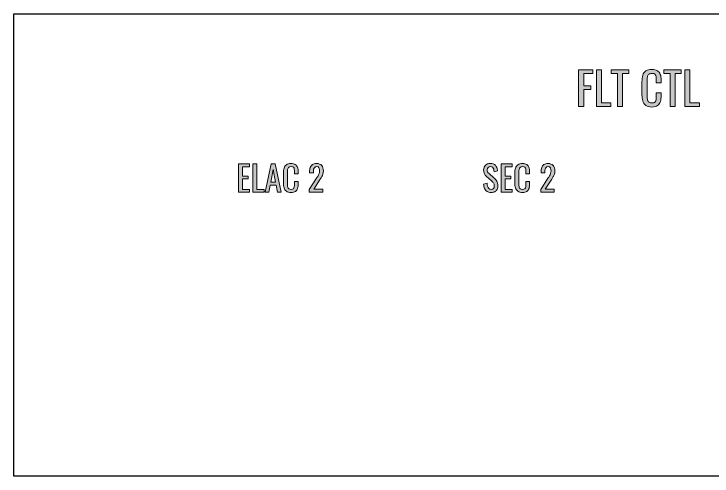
# Model space of a CAD drawing. Header units: inches. Extents: x 0 to 612, y 284 to 508.
# Drawn here: x 0.1 to 337.9, y 284.2 to 507.8 of the extents above; entities that cross this region are included whole.
import ezdxf

# ---------------------------------------------------------------- set-up
doc = ezdxf.new("R2010")
doc.units = ezdxf.units.IN
doc.header["$MEASUREMENT"] = 0
doc.layers.add('Left_SIde_Panel_02_Holes v1_0', color=7, linetype='Continuous')
doc.layers.add('TEXT', color=7, linetype='Continuous')

# ---------------------------------------------------------------- blocks, each defined once
blk = doc.blocks.new('block 15')
at = {"layer": 'Left_SIde_Panel_02_Holes v1_0', "color": 7, "lineweight": 25}
blk.add_lwpolyline([(611.88, 284.19), (0.12, 284.19)], dxfattribs=at)
blk = doc.blocks.new('block 23')
at = {"layer": 'Left_SIde_Panel_02_Holes v1_0', "color": 7, "lineweight": 25}
blk.add_lwpolyline([(0.12, 284.19), (0.12, 507.81)], dxfattribs=at)
blk = doc.blocks.new('block 45')
at = {"layer": 'Left_SIde_Panel_02_Holes v1_0', "color": 7, "lineweight": 25}
blk.add_lwpolyline([(0.12, 507.81), (611.88, 507.81)], dxfattribs=at)
blk = doc.blocks.new('block 52')
at = {"layer": 'TEXT'}
h = blk.add_hatch(color=7, dxfattribs=at)
h.dxf.hatch_style = 2
h.paths.add_polyline_path([(108.8, 421.54), (108.8, 435.31), (114.14, 435.31), (114.14, 433.88), (110.72, 433.88), (110.72, 429.32), (113.49, 429.32), (113.49, 427.96), (110.72, 427.96), (110.72, 422.92), (114.17, 422.92), (114.17, 421.54)])
h = blk.add_hatch(color=7, dxfattribs=at)
h.dxf.hatch_style = 2
h.paths.add_polyline_path([(115.72, 421.54), (115.72, 435.31), (117.64, 435.31), (117.64, 422.92), (121.16, 422.92), (121.16, 421.54)])
h = blk.add_hatch(color=7, dxfattribs=at)
h.dxf.hatch_style = 2
h.paths.add_polyline_path([(121.72, 421.54), (124.64, 435.31), (126.5, 435.31), (129.44, 421.54), (127.62, 421.54), (126.99, 425.01), (124.18, 425.01), (123.52, 421.54)])
h.paths.add_polyline_path([(124.44, 426.38), (126.73, 426.38), (125.58, 432.59)])
h = blk.add_hatch(color=7, dxfattribs=at)
h.dxf.hatch_style = 2
edge = h.paths.add_edge_path()
edge.add_spline(control_points=[(134.21, 421.39), (133.24, 421.39), (132.48, 421.59), (131.94, 422), (131.41, 422.41), (131.03, 422.95), (130.82, 423.65), (130.61, 424.34), (130.51, 425.11), (130.51, 425.96), (130.51, 425.96), (130.51, 430.82), (130.51, 430.82), (130.51, 431.75), (130.61, 432.56), (130.82, 433.25), (131.03, 433.94), (131.41, 434.48), (131.94, 434.86), (132.48, 435.24), (133.24, 435.43), (134.21, 435.43), (135.07, 435.43), (135.76, 435.27), (136.26, 434.95), (136.77, 434.63), (137.13, 434.18), (137.35, 433.59), (137.57, 433), (137.68, 432.29), (137.68, 431.47), (137.68, 431.47), (137.68, 430.38), (137.68, 430.38), (137.68, 430.38), (135.86, 430.38), (135.86, 430.38), (135.86, 430.38), (135.86, 431.35), (135.86, 431.35), (135.86, 431.86), (135.84, 432.31), (135.79, 432.7), (135.73, 433.09), (135.6, 433.39), (135.37, 433.61), (135.14, 433.82), (134.76, 433.93), (134.23, 433.93), (133.69, 433.93), (133.29, 433.81), (133.04, 433.58), (132.79, 433.35), (132.63, 433.02), (132.56, 432.6), (132.48, 432.17), (132.45, 431.68), (132.45, 431.11), (132.45, 431.11), (132.45, 425.65), (132.45, 425.65), (132.45, 424.96), (132.5, 424.41), (132.62, 424.01), (132.73, 423.61), (132.92, 423.32), (133.18, 423.15), (133.44, 422.98), (133.79, 422.9), (134.23, 422.9), (134.75, 422.9), (135.13, 423.01), (135.35, 423.25), (135.58, 423.48), (135.72, 423.8), (135.78, 424.21), (135.83, 424.62), (135.86, 425.09), (135.86, 425.64), (135.86, 425.64), (135.86, 426.66), (135.86, 426.66), (135.86, 426.66), (137.68, 426.66), (137.68, 426.66), (137.68, 426.66), (137.68, 425.64), (137.68, 425.64), (137.68, 424.8), (137.58, 424.06), (137.38, 423.42), (137.17, 422.78), (136.82, 422.28), (136.32, 421.92), (135.82, 421.56), (135.12, 421.39), (134.21, 421.39)], knot_values=[0, 0, 0, 0, 1, 1, 1, 2, 2, 2, 3, 3, 3, 4, 4, 4, 5, 5, 5, 6, 6, 6, 7, 7, 7, 8, 8, 8, 9, 9, 9, 10, 10, 10, 11, 11, 11, 12, 12, 12, 13, 13, 13, 14, 14, 14, 15, 15, 15, 16, 16, 16, 17, 17, 17, 18, 18, 18, 19, 19, 19, 20, 20, 20, 21, 21, 21, 22, 22, 22, 23, 23, 23, 24, 24, 24, 25, 25, 25, 26, 26, 26, 27, 27, 27, 28, 28, 28, 29, 29, 29, 30, 30, 30, 31, 31, 31, 32, 32, 32, 32], degree=3, periodic=0)
h = blk.add_hatch(color=7, dxfattribs=at)
h.dxf.hatch_style = 2
edge = h.paths.add_edge_path()
edge.add_spline(control_points=[(143.04, 421.54), (143.04, 421.54), (143.04, 422.83), (143.04, 422.83), (143.04, 422.83), (146.54, 428.29), (146.54, 428.29), (146.8, 428.7), (147.04, 429.07), (147.26, 429.43), (147.48, 429.78), (147.66, 430.15), (147.8, 430.54), (147.95, 430.93), (148.02, 431.38), (148.02, 431.89), (148.02, 432.53), (147.92, 433.02), (147.71, 433.39), (147.51, 433.75), (147.15, 433.93), (146.64, 433.93), (146.21, 433.93), (145.88, 433.81), (145.64, 433.57), (145.4, 433.34), (145.23, 433.02), (145.14, 432.64), (145.05, 432.25), (145.01, 431.84), (145.01, 431.4), (145.01, 431.4), (145.01, 430.94), (145.01, 430.94), (145.01, 430.94), (143.19, 430.94), (143.19, 430.94), (143.19, 430.94), (143.19, 431.42), (143.19, 431.42), (143.19, 432.24), (143.3, 432.95), (143.52, 433.55), (143.74, 434.14), (144.1, 434.61), (144.59, 434.93), (145.08, 435.26), (145.74, 435.43), (146.55, 435.43), (147.67, 435.43), (148.49, 435.11), (149.04, 434.48), (149.58, 433.85), (149.85, 432.98), (149.85, 431.87), (149.85, 431.28), (149.78, 430.77), (149.64, 430.33), (149.5, 429.89), (149.31, 429.47), (149.09, 429.09), (148.86, 428.7), (148.61, 428.3), (148.34, 427.9), (148.34, 427.9), (145.18, 423.07), (145.18, 423.07), (145.18, 423.07), (149.53, 423.07), (149.53, 423.07), (149.53, 423.07), (149.53, 421.54), (149.53, 421.54), (149.53, 421.54), (143.04, 421.54), (143.04, 421.54)], knot_values=[0, 0, 0, 0, 1, 1, 1, 2, 2, 2, 3, 3, 3, 4, 4, 4, 5, 5, 5, 6, 6, 6, 7, 7, 7, 8, 8, 8, 9, 9, 9, 10, 10, 10, 11, 11, 11, 12, 12, 12, 13, 13, 13, 14, 14, 14, 15, 15, 15, 16, 16, 16, 17, 17, 17, 18, 18, 18, 19, 19, 19, 20, 20, 20, 21, 21, 21, 22, 22, 22, 23, 23, 23, 24, 24, 24, 25, 25, 25, 25], degree=3, periodic=0)
at = {"layer": 'TEXT', "lineweight": 0}
for points in [[(108.8, 421.54), (108.8, 435.31), (114.14, 435.31), (114.14, 433.88), (110.72, 433.88), (110.72, 429.32), (113.49, 429.32), (113.49, 427.96), (110.72, 427.96), (110.72, 422.92), (114.17, 422.92), (114.17, 421.54), (108.8, 421.54)], [(115.72, 421.54), (115.72, 435.31), (117.64, 435.31), (117.64, 422.92), (121.16, 422.92), (121.16, 421.54), (115.72, 421.54)], [(121.72, 421.54), (124.64, 435.31), (126.5, 435.31), (129.44, 421.54), (127.62, 421.54), (126.99, 425.01), (124.18, 425.01), (123.52, 421.54), (121.72, 421.54)], [(124.44, 426.38), (126.73, 426.38), (125.58, 432.59), (124.44, 426.38)]]:
    blk.add_lwpolyline(points, dxfattribs=at)
for points, knots in [([(134.21, 421.39), (133.24, 421.39), (132.48, 421.59), (131.94, 422), (131.41, 422.41), (131.03, 422.95), (130.82, 423.65), (130.61, 424.34), (130.51, 425.11), (130.51, 425.96), (130.51, 425.96), (130.51, 430.82), (130.51, 430.82), (130.51, 431.75), (130.61, 432.56), (130.82, 433.25), (131.03, 433.94), (131.41, 434.48), (131.94, 434.86), (132.48, 435.24), (133.24, 435.43), (134.21, 435.43), (135.07, 435.43), (135.76, 435.27), (136.26, 434.95), (136.77, 434.63), (137.13, 434.18), (137.35, 433.59), (137.57, 433), (137.68, 432.29), (137.68, 431.47), (137.68, 431.47), (137.68, 430.38), (137.68, 430.38), (137.68, 430.38), (135.86, 430.38), (135.86, 430.38), (135.86, 430.38), (135.86, 431.35), (135.86, 431.35), (135.86, 431.86), (135.84, 432.31), (135.79, 432.7), (135.73, 433.09), (135.6, 433.39), (135.37, 433.61), (135.14, 433.82), (134.76, 433.93), (134.23, 433.93), (133.69, 433.93), (133.29, 433.81), (133.04, 433.58), (132.79, 433.35), (132.63, 433.02), (132.56, 432.6), (132.48, 432.17), (132.45, 431.68), (132.45, 431.11), (132.45, 431.11), (132.45, 425.65), (132.45, 425.65), (132.45, 424.96), (132.5, 424.41), (132.62, 424.01), (132.73, 423.61), (132.92, 423.32), (133.18, 423.15), (133.44, 422.98), (133.79, 422.9), (134.23, 422.9), (134.75, 422.9), (135.13, 423.01), (135.35, 423.25), (135.58, 423.48), (135.72, 423.8), (135.78, 424.21), (135.83, 424.62), (135.86, 425.09), (135.86, 425.64), (135.86, 425.64), (135.86, 426.66), (135.86, 426.66), (135.86, 426.66), (137.68, 426.66), (137.68, 426.66), (137.68, 426.66), (137.68, 425.64), (137.68, 425.64), (137.68, 424.8), (137.58, 424.06), (137.38, 423.42), (137.17, 422.78), (136.82, 422.28), (136.32, 421.92), (135.82, 421.56), (135.12, 421.39), (134.21, 421.39)], [0, 0, 0, 0, 1, 1, 1, 2, 2, 2, 3, 3, 3, 4, 4, 4, 5, 5, 5, 6, 6, 6, 7, 7, 7, 8, 8, 8, 9, 9, 9, 10, 10, 10, 11, 11, 11, 12, 12, 12, 13, 13, 13, 14, 14, 14, 15, 15, 15, 16, 16, 16, 17, 17, 17, 18, 18, 18, 19, 19, 19, 20, 20, 20, 21, 21, 21, 22, 22, 22, 23, 23, 23, 24, 24, 24, 25, 25, 25, 26, 26, 26, 27, 27, 27, 28, 28, 28, 29, 29, 29, 30, 30, 30, 31, 31, 31, 32, 32, 32, 32]), ([(143.04, 421.54), (143.04, 421.54), (143.04, 422.83), (143.04, 422.83), (143.04, 422.83), (146.54, 428.29), (146.54, 428.29), (146.8, 428.7), (147.04, 429.07), (147.26, 429.43), (147.48, 429.78), (147.66, 430.15), (147.8, 430.54), (147.95, 430.93), (148.02, 431.38), (148.02, 431.89), (148.02, 432.53), (147.92, 433.02), (147.71, 433.39), (147.51, 433.75), (147.15, 433.93), (146.64, 433.93), (146.21, 433.93), (145.88, 433.81), (145.64, 433.57), (145.4, 433.34), (145.23, 433.02), (145.14, 432.64), (145.05, 432.25), (145.01, 431.84), (145.01, 431.4), (145.01, 431.4), (145.01, 430.94), (145.01, 430.94), (145.01, 430.94), (143.19, 430.94), (143.19, 430.94), (143.19, 430.94), (143.19, 431.42), (143.19, 431.42), (143.19, 432.24), (143.3, 432.95), (143.52, 433.55), (143.74, 434.14), (144.1, 434.61), (144.59, 434.93), (145.08, 435.26), (145.74, 435.43), (146.55, 435.43), (147.67, 435.43), (148.49, 435.11), (149.04, 434.48), (149.58, 433.85), (149.85, 432.98), (149.85, 431.87), (149.85, 431.28), (149.78, 430.77), (149.64, 430.33), (149.5, 429.89), (149.31, 429.47), (149.09, 429.09), (148.86, 428.7), (148.61, 428.3), (148.34, 427.9), (148.34, 427.9), (145.18, 423.07), (145.18, 423.07), (145.18, 423.07), (149.53, 423.07), (149.53, 423.07), (149.53, 423.07), (149.53, 421.54), (149.53, 421.54), (149.53, 421.54), (143.04, 421.54), (143.04, 421.54)], [0, 0, 0, 0, 1, 1, 1, 2, 2, 2, 3, 3, 3, 4, 4, 4, 5, 5, 5, 6, 6, 6, 7, 7, 7, 8, 8, 8, 9, 9, 9, 10, 10, 10, 11, 11, 11, 12, 12, 12, 13, 13, 13, 14, 14, 14, 15, 15, 15, 16, 16, 16, 17, 17, 17, 18, 18, 18, 19, 19, 19, 20, 20, 20, 21, 21, 21, 22, 22, 22, 23, 23, 23, 24, 24, 24, 25, 25, 25, 25])]:
    blk.add_open_spline(points, degree=3, knots=knots, dxfattribs=at)
blk = doc.blocks.new('block 55')
at = {"layer": 'TEXT'}
h = blk.add_hatch(color=7, dxfattribs=at)
h.dxf.hatch_style = 2
edge = h.paths.add_edge_path()
edge.add_spline(control_points=[(231.05, 421.39), (230.25, 421.39), (229.59, 421.56), (229.06, 421.9), (228.54, 422.23), (228.14, 422.71), (227.87, 423.31), (227.59, 423.91), (227.44, 424.6), (227.39, 425.4), (227.39, 425.4), (229.09, 425.86), (229.09, 425.86), (229.12, 425.37), (229.2, 424.9), (229.32, 424.45), (229.44, 423.99), (229.63, 423.62), (229.91, 423.33), (230.18, 423.04), (230.56, 422.9), (231.05, 422.9), (231.54, 422.9), (231.92, 423.04), (232.18, 423.31), (232.43, 423.59), (232.56, 423.99), (232.56, 424.51), (232.56, 425.14), (232.42, 425.64), (232.13, 426.02), (231.85, 426.4), (231.49, 426.78), (231.06, 427.17), (231.06, 427.17), (228.75, 429.21), (228.75, 429.21), (228.3, 429.6), (227.96, 430.04), (227.75, 430.51), (227.53, 430.98), (227.42, 431.56), (227.42, 432.25), (227.42, 433.26), (227.71, 434.04), (228.29, 434.59), (228.87, 435.15), (229.66, 435.43), (230.65, 435.43), (231.2, 435.43), (231.68, 435.36), (232.09, 435.21), (232.5, 435.07), (232.85, 434.85), (233.13, 434.56), (233.41, 434.27), (233.63, 433.89), (233.79, 433.45), (233.96, 433), (234.07, 432.47), (234.12, 431.87), (234.12, 431.87), (232.49, 431.43), (232.49, 431.43), (232.46, 431.89), (232.39, 432.3), (232.29, 432.68), (232.18, 433.06), (232.01, 433.37), (231.75, 433.6), (231.5, 433.83), (231.13, 433.95), (230.65, 433.95), (230.18, 433.95), (229.81, 433.82), (229.54, 433.57), (229.27, 433.31), (229.14, 432.93), (229.14, 432.44), (229.14, 432.02), (229.21, 431.67), (229.35, 431.4), (229.5, 431.13), (229.73, 430.85), (230.04, 430.56), (230.04, 430.56), (232.37, 428.52), (232.37, 428.52), (232.89, 428.07), (233.35, 427.53), (233.75, 426.9), (234.15, 426.27), (234.34, 425.53), (234.34, 424.67), (234.34, 423.99), (234.2, 423.4), (233.92, 422.91), (233.64, 422.41), (233.25, 422.04), (232.75, 421.78), (232.26, 421.52), (231.69, 421.39), (231.05, 421.39)], knot_values=[0, 0, 0, 0, 1, 1, 1, 2, 2, 2, 3, 3, 3, 4, 4, 4, 5, 5, 5, 6, 6, 6, 7, 7, 7, 8, 8, 8, 9, 9, 9, 10, 10, 10, 11, 11, 11, 12, 12, 12, 13, 13, 13, 14, 14, 14, 15, 15, 15, 16, 16, 16, 17, 17, 17, 18, 18, 18, 19, 19, 19, 20, 20, 20, 21, 21, 21, 22, 22, 22, 23, 23, 23, 24, 24, 24, 25, 25, 25, 26, 26, 26, 27, 27, 27, 28, 28, 28, 29, 29, 29, 30, 30, 30, 31, 31, 31, 32, 32, 32, 33, 33, 33, 34, 34, 34, 34], degree=3, periodic=0)
h = blk.add_hatch(color=7, dxfattribs=at)
h.dxf.hatch_style = 2
h.paths.add_polyline_path([(235.84, 421.54), (235.84, 435.31), (241.18, 435.31), (241.18, 433.88), (237.76, 433.88), (237.76, 429.32), (240.53, 429.32), (240.53, 427.96), (237.76, 427.96), (237.76, 422.92), (241.21, 422.92), (241.21, 421.54)])
h = blk.add_hatch(color=7, dxfattribs=at)
h.dxf.hatch_style = 2
edge = h.paths.add_edge_path()
edge.add_spline(control_points=[(246.21, 421.39), (245.23, 421.39), (244.48, 421.59), (243.94, 422), (243.4, 422.41), (243.03, 422.95), (242.82, 423.65), (242.61, 424.34), (242.5, 425.11), (242.5, 425.96), (242.5, 425.96), (242.5, 430.82), (242.5, 430.82), (242.5, 431.75), (242.61, 432.56), (242.82, 433.25), (243.03, 433.94), (243.4, 434.48), (243.94, 434.86), (244.48, 435.24), (245.23, 435.43), (246.21, 435.43), (247.07, 435.43), (247.75, 435.27), (248.26, 434.95), (248.76, 434.63), (249.12, 434.18), (249.35, 433.59), (249.57, 433), (249.68, 432.29), (249.68, 431.47), (249.68, 431.47), (249.68, 430.38), (249.68, 430.38), (249.68, 430.38), (247.86, 430.38), (247.86, 430.38), (247.86, 430.38), (247.86, 431.35), (247.86, 431.35), (247.86, 431.86), (247.83, 432.31), (247.78, 432.7), (247.73, 433.09), (247.59, 433.39), (247.37, 433.61), (247.14, 433.82), (246.76, 433.93), (246.23, 433.93), (245.68, 433.93), (245.29, 433.81), (245.04, 433.58), (244.79, 433.35), (244.63, 433.02), (244.55, 432.6), (244.48, 432.17), (244.44, 431.68), (244.44, 431.11), (244.44, 431.11), (244.44, 425.65), (244.44, 425.65), (244.44, 424.96), (244.5, 424.41), (244.61, 424.01), (244.72, 423.61), (244.91, 423.32), (245.17, 423.15), (245.43, 422.98), (245.78, 422.9), (246.23, 422.9), (246.75, 422.9), (247.12, 423.01), (247.35, 423.25), (247.58, 423.48), (247.72, 423.8), (247.77, 424.21), (247.83, 424.62), (247.86, 425.09), (247.86, 425.64), (247.86, 425.64), (247.86, 426.66), (247.86, 426.66), (247.86, 426.66), (249.68, 426.66), (249.68, 426.66), (249.68, 426.66), (249.68, 425.64), (249.68, 425.64), (249.68, 424.8), (249.58, 424.06), (249.37, 423.42), (249.17, 422.78), (248.82, 422.28), (248.32, 421.92), (247.82, 421.56), (247.12, 421.39), (246.21, 421.39)], knot_values=[0, 0, 0, 0, 1, 1, 1, 2, 2, 2, 3, 3, 3, 4, 4, 4, 5, 5, 5, 6, 6, 6, 7, 7, 7, 8, 8, 8, 9, 9, 9, 10, 10, 10, 11, 11, 11, 12, 12, 12, 13, 13, 13, 14, 14, 14, 15, 15, 15, 16, 16, 16, 17, 17, 17, 18, 18, 18, 19, 19, 19, 20, 20, 20, 21, 21, 21, 22, 22, 22, 23, 23, 23, 24, 24, 24, 25, 25, 25, 26, 26, 26, 27, 27, 27, 28, 28, 28, 29, 29, 29, 30, 30, 30, 31, 31, 31, 32, 32, 32, 32], degree=3, periodic=0)
h = blk.add_hatch(color=7, dxfattribs=at)
h.dxf.hatch_style = 2
edge = h.paths.add_edge_path()
edge.add_spline(control_points=[(255.03, 421.54), (255.03, 421.54), (255.03, 422.83), (255.03, 422.83), (255.03, 422.83), (258.53, 428.29), (258.53, 428.29), (258.79, 428.7), (259.04, 429.07), (259.26, 429.43), (259.48, 429.78), (259.66, 430.15), (259.8, 430.54), (259.94, 430.93), (260.01, 431.38), (260.01, 431.89), (260.01, 432.53), (259.91, 433.02), (259.71, 433.39), (259.5, 433.75), (259.15, 433.93), (258.64, 433.93), (258.21, 433.93), (257.87, 433.81), (257.63, 433.57), (257.4, 433.34), (257.23, 433.02), (257.14, 432.64), (257.05, 432.25), (257, 431.84), (257, 431.4), (257, 431.4), (257, 430.94), (257, 430.94), (257, 430.94), (255.19, 430.94), (255.19, 430.94), (255.19, 430.94), (255.19, 431.42), (255.19, 431.42), (255.19, 432.24), (255.3, 432.95), (255.52, 433.55), (255.74, 434.14), (256.09, 434.61), (256.59, 434.93), (257.08, 435.26), (257.73, 435.43), (258.55, 435.43), (259.66, 435.43), (260.49, 435.11), (261.03, 434.48), (261.58, 433.85), (261.85, 432.98), (261.85, 431.87), (261.85, 431.28), (261.78, 430.77), (261.64, 430.33), (261.49, 429.89), (261.31, 429.47), (261.08, 429.09), (260.86, 428.7), (260.61, 428.3), (260.34, 427.9), (260.34, 427.9), (257.17, 423.07), (257.17, 423.07), (257.17, 423.07), (261.53, 423.07), (261.53, 423.07), (261.53, 423.07), (261.53, 421.54), (261.53, 421.54), (261.53, 421.54), (255.03, 421.54), (255.03, 421.54)], knot_values=[0, 0, 0, 0, 1, 1, 1, 2, 2, 2, 3, 3, 3, 4, 4, 4, 5, 5, 5, 6, 6, 6, 7, 7, 7, 8, 8, 8, 9, 9, 9, 10, 10, 10, 11, 11, 11, 12, 12, 12, 13, 13, 13, 14, 14, 14, 15, 15, 15, 16, 16, 16, 17, 17, 17, 18, 18, 18, 19, 19, 19, 20, 20, 20, 21, 21, 21, 22, 22, 22, 23, 23, 23, 24, 24, 24, 25, 25, 25, 25], degree=3, periodic=0)
at = {"layer": 'TEXT', "lineweight": 0}
blk.add_lwpolyline([(235.84, 421.54), (235.84, 435.31), (241.18, 435.31), (241.18, 433.88), (237.76, 433.88), (237.76, 429.32), (240.53, 429.32), (240.53, 427.96), (237.76, 427.96), (237.76, 422.92), (241.21, 422.92), (241.21, 421.54), (235.84, 421.54)], dxfattribs=at)
for points, knots in [([(231.05, 421.39), (230.25, 421.39), (229.59, 421.56), (229.06, 421.9), (228.54, 422.23), (228.14, 422.71), (227.87, 423.31), (227.59, 423.91), (227.44, 424.6), (227.39, 425.4), (227.39, 425.4), (229.09, 425.86), (229.09, 425.86), (229.12, 425.37), (229.2, 424.9), (229.32, 424.45), (229.44, 423.99), (229.63, 423.62), (229.91, 423.33), (230.18, 423.04), (230.56, 422.9), (231.05, 422.9), (231.54, 422.9), (231.92, 423.04), (232.18, 423.31), (232.43, 423.59), (232.56, 423.99), (232.56, 424.51), (232.56, 425.14), (232.42, 425.64), (232.13, 426.02), (231.85, 426.4), (231.49, 426.78), (231.06, 427.17), (231.06, 427.17), (228.75, 429.21), (228.75, 429.21), (228.3, 429.6), (227.96, 430.04), (227.75, 430.51), (227.53, 430.98), (227.42, 431.56), (227.42, 432.25), (227.42, 433.26), (227.71, 434.04), (228.29, 434.59), (228.87, 435.15), (229.66, 435.43), (230.65, 435.43), (231.2, 435.43), (231.68, 435.36), (232.09, 435.21), (232.5, 435.07), (232.85, 434.85), (233.13, 434.56), (233.41, 434.27), (233.63, 433.89), (233.79, 433.45), (233.96, 433), (234.07, 432.47), (234.12, 431.87), (234.12, 431.87), (232.49, 431.43), (232.49, 431.43), (232.46, 431.89), (232.39, 432.3), (232.29, 432.68), (232.18, 433.06), (232.01, 433.37), (231.75, 433.6), (231.5, 433.83), (231.13, 433.95), (230.65, 433.95), (230.18, 433.95), (229.81, 433.82), (229.54, 433.57), (229.27, 433.31), (229.14, 432.93), (229.14, 432.44), (229.14, 432.02), (229.21, 431.67), (229.35, 431.4), (229.5, 431.13), (229.73, 430.85), (230.04, 430.56), (230.04, 430.56), (232.37, 428.52), (232.37, 428.52), (232.89, 428.07), (233.35, 427.53), (233.75, 426.9), (234.15, 426.27), (234.34, 425.53), (234.34, 424.67), (234.34, 423.99), (234.2, 423.4), (233.92, 422.91), (233.64, 422.41), (233.25, 422.04), (232.75, 421.78), (232.26, 421.52), (231.69, 421.39), (231.05, 421.39)], [0, 0, 0, 0, 1, 1, 1, 2, 2, 2, 3, 3, 3, 4, 4, 4, 5, 5, 5, 6, 6, 6, 7, 7, 7, 8, 8, 8, 9, 9, 9, 10, 10, 10, 11, 11, 11, 12, 12, 12, 13, 13, 13, 14, 14, 14, 15, 15, 15, 16, 16, 16, 17, 17, 17, 18, 18, 18, 19, 19, 19, 20, 20, 20, 21, 21, 21, 22, 22, 22, 23, 23, 23, 24, 24, 24, 25, 25, 25, 26, 26, 26, 27, 27, 27, 28, 28, 28, 29, 29, 29, 30, 30, 30, 31, 31, 31, 32, 32, 32, 33, 33, 33, 34, 34, 34, 34]), ([(246.21, 421.39), (245.23, 421.39), (244.48, 421.59), (243.94, 422), (243.4, 422.41), (243.03, 422.95), (242.82, 423.65), (242.61, 424.34), (242.5, 425.11), (242.5, 425.96), (242.5, 425.96), (242.5, 430.82), (242.5, 430.82), (242.5, 431.75), (242.61, 432.56), (242.82, 433.25), (243.03, 433.94), (243.4, 434.48), (243.94, 434.86), (244.48, 435.24), (245.23, 435.43), (246.21, 435.43), (247.07, 435.43), (247.75, 435.27), (248.26, 434.95), (248.76, 434.63), (249.12, 434.18), (249.35, 433.59), (249.57, 433), (249.68, 432.29), (249.68, 431.47), (249.68, 431.47), (249.68, 430.38), (249.68, 430.38), (249.68, 430.38), (247.86, 430.38), (247.86, 430.38), (247.86, 430.38), (247.86, 431.35), (247.86, 431.35), (247.86, 431.86), (247.83, 432.31), (247.78, 432.7), (247.73, 433.09), (247.59, 433.39), (247.37, 433.61), (247.14, 433.82), (246.76, 433.93), (246.23, 433.93), (245.68, 433.93), (245.29, 433.81), (245.04, 433.58), (244.79, 433.35), (244.63, 433.02), (244.55, 432.6), (244.48, 432.17), (244.44, 431.68), (244.44, 431.11), (244.44, 431.11), (244.44, 425.65), (244.44, 425.65), (244.44, 424.96), (244.5, 424.41), (244.61, 424.01), (244.72, 423.61), (244.91, 423.32), (245.17, 423.15), (245.43, 422.98), (245.78, 422.9), (246.23, 422.9), (246.75, 422.9), (247.12, 423.01), (247.35, 423.25), (247.58, 423.48), (247.72, 423.8), (247.77, 424.21), (247.83, 424.62), (247.86, 425.09), (247.86, 425.64), (247.86, 425.64), (247.86, 426.66), (247.86, 426.66), (247.86, 426.66), (249.68, 426.66), (249.68, 426.66), (249.68, 426.66), (249.68, 425.64), (249.68, 425.64), (249.68, 424.8), (249.58, 424.06), (249.37, 423.42), (249.17, 422.78), (248.82, 422.28), (248.32, 421.92), (247.82, 421.56), (247.12, 421.39), (246.21, 421.39)], [0, 0, 0, 0, 1, 1, 1, 2, 2, 2, 3, 3, 3, 4, 4, 4, 5, 5, 5, 6, 6, 6, 7, 7, 7, 8, 8, 8, 9, 9, 9, 10, 10, 10, 11, 11, 11, 12, 12, 12, 13, 13, 13, 14, 14, 14, 15, 15, 15, 16, 16, 16, 17, 17, 17, 18, 18, 18, 19, 19, 19, 20, 20, 20, 21, 21, 21, 22, 22, 22, 23, 23, 23, 24, 24, 24, 25, 25, 25, 26, 26, 26, 27, 27, 27, 28, 28, 28, 29, 29, 29, 30, 30, 30, 31, 31, 31, 32, 32, 32, 32]), ([(255.03, 421.54), (255.03, 421.54), (255.03, 422.83), (255.03, 422.83), (255.03, 422.83), (258.53, 428.29), (258.53, 428.29), (258.79, 428.7), (259.04, 429.07), (259.26, 429.43), (259.48, 429.78), (259.66, 430.15), (259.8, 430.54), (259.94, 430.93), (260.01, 431.38), (260.01, 431.89), (260.01, 432.53), (259.91, 433.02), (259.71, 433.39), (259.5, 433.75), (259.15, 433.93), (258.64, 433.93), (258.21, 433.93), (257.87, 433.81), (257.63, 433.57), (257.4, 433.34), (257.23, 433.02), (257.14, 432.64), (257.05, 432.25), (257, 431.84), (257, 431.4), (257, 431.4), (257, 430.94), (257, 430.94), (257, 430.94), (255.19, 430.94), (255.19, 430.94), (255.19, 430.94), (255.19, 431.42), (255.19, 431.42), (255.19, 432.24), (255.3, 432.95), (255.52, 433.55), (255.74, 434.14), (256.09, 434.61), (256.59, 434.93), (257.08, 435.26), (257.73, 435.43), (258.55, 435.43), (259.66, 435.43), (260.49, 435.11), (261.03, 434.48), (261.58, 433.85), (261.85, 432.98), (261.85, 431.87), (261.85, 431.28), (261.78, 430.77), (261.64, 430.33), (261.49, 429.89), (261.31, 429.47), (261.08, 429.09), (260.86, 428.7), (260.61, 428.3), (260.34, 427.9), (260.34, 427.9), (257.17, 423.07), (257.17, 423.07), (257.17, 423.07), (261.53, 423.07), (261.53, 423.07), (261.53, 423.07), (261.53, 421.54), (261.53, 421.54), (261.53, 421.54), (255.03, 421.54), (255.03, 421.54)], [0, 0, 0, 0, 1, 1, 1, 2, 2, 2, 3, 3, 3, 4, 4, 4, 5, 5, 5, 6, 6, 6, 7, 7, 7, 8, 8, 8, 9, 9, 9, 10, 10, 10, 11, 11, 11, 12, 12, 12, 13, 13, 13, 14, 14, 14, 15, 15, 15, 16, 16, 16, 17, 17, 17, 18, 18, 18, 19, 19, 19, 20, 20, 20, 21, 21, 21, 22, 22, 22, 23, 23, 23, 24, 24, 24, 25, 25, 25, 25])]:
    blk.add_open_spline(points, degree=3, knots=knots, dxfattribs=at)
blk = doc.blocks.new('block 64')
at = {"layer": 'TEXT'}
h = blk.add_hatch(color=7, dxfattribs=at)
h.dxf.hatch_style = 2
h.paths.add_polyline_path([(273.39, 462.98), (273.39, 480.8), (280.27, 480.8), (280.27, 479.02), (275.87, 479.02), (275.87, 473.08), (279.28, 473.08), (279.28, 471.32), (275.87, 471.32), (275.87, 462.98)])
h = blk.add_hatch(color=7, dxfattribs=at)
h.dxf.hatch_style = 2
h.paths.add_polyline_path([(281.99, 462.98), (281.99, 480.8), (284.47, 480.8), (284.47, 464.76), (289.03, 464.76), (289.03, 462.98)])
h = blk.add_hatch(color=7, dxfattribs=at)
h.dxf.hatch_style = 2
h.paths.add_polyline_path([(292.2, 462.98), (292.2, 478.95), (289.18, 478.95), (289.18, 480.8), (297.61, 480.8), (297.61, 478.95), (294.68, 478.95), (294.68, 462.98)])
h = blk.add_hatch(color=7, dxfattribs=at)
h.dxf.hatch_style = 2
edge = h.paths.add_edge_path()
edge.add_spline(control_points=[(308.83, 462.78), (307.57, 462.78), (306.59, 463.04), (305.89, 463.57), (305.19, 464.1), (304.71, 464.81), (304.44, 465.71), (304.17, 466.6), (304.03, 467.6), (304.03, 468.7), (304.03, 468.7), (304.03, 474.99), (304.03, 474.99), (304.03, 476.19), (304.17, 477.24), (304.44, 478.14), (304.71, 479.03), (305.19, 479.72), (305.89, 480.22), (306.59, 480.71), (307.57, 480.95), (308.83, 480.95), (309.94, 480.95), (310.83, 480.75), (311.48, 480.34), (312.13, 479.93), (312.6, 479.34), (312.89, 478.58), (313.17, 477.81), (313.32, 476.9), (313.32, 475.83), (313.32, 475.83), (313.32, 474.42), (313.32, 474.42), (313.32, 474.42), (310.96, 474.42), (310.96, 474.42), (310.96, 474.42), (310.96, 475.67), (310.96, 475.67), (310.96, 476.33), (310.93, 476.92), (310.86, 477.42), (310.8, 477.93), (310.62, 478.32), (310.32, 478.6), (310.03, 478.88), (309.54, 479.02), (308.85, 479.02), (308.15, 479.02), (307.63, 478.87), (307.31, 478.57), (306.99, 478.27), (306.78, 477.84), (306.68, 477.29), (306.59, 476.74), (306.54, 476.1), (306.54, 475.37), (306.54, 475.37), (306.54, 468.3), (306.54, 468.3), (306.54, 467.41), (306.61, 466.7), (306.76, 466.18), (306.91, 465.66), (307.15, 465.29), (307.49, 465.07), (307.82, 464.85), (308.28, 464.74), (308.85, 464.74), (309.52, 464.74), (310.01, 464.89), (310.3, 465.19), (310.59, 465.49), (310.78, 465.9), (310.85, 466.43), (310.92, 466.96), (310.96, 467.58), (310.96, 468.28), (310.96, 468.28), (310.96, 469.6), (310.96, 469.6), (310.96, 469.6), (313.32, 469.6), (313.32, 469.6), (313.32, 469.6), (313.32, 468.28), (313.32, 468.28), (313.32, 467.2), (313.18, 466.24), (312.92, 465.41), (312.66, 464.58), (312.2, 463.94), (311.56, 463.47), (310.91, 463.01), (310, 462.78), (308.83, 462.78)], knot_values=[0, 0, 0, 0, 1, 1, 1, 2, 2, 2, 3, 3, 3, 4, 4, 4, 5, 5, 5, 6, 6, 6, 7, 7, 7, 8, 8, 8, 9, 9, 9, 10, 10, 10, 11, 11, 11, 12, 12, 12, 13, 13, 13, 14, 14, 14, 15, 15, 15, 16, 16, 16, 17, 17, 17, 18, 18, 18, 19, 19, 19, 20, 20, 20, 21, 21, 21, 22, 22, 22, 23, 23, 23, 24, 24, 24, 25, 25, 25, 26, 26, 26, 27, 27, 27, 28, 28, 28, 29, 29, 29, 30, 30, 30, 31, 31, 31, 32, 32, 32, 32], degree=3, periodic=0)
h = blk.add_hatch(color=7, dxfattribs=at)
h.dxf.hatch_style = 2
h.paths.add_polyline_path([(317.65, 462.98), (317.65, 478.95), (314.64, 478.95), (314.64, 480.8), (323.06, 480.8), (323.06, 478.95), (320.14, 478.95), (320.14, 462.98)])
h = blk.add_hatch(color=7, dxfattribs=at)
h.dxf.hatch_style = 2
h.paths.add_polyline_path([(324.78, 462.98), (324.78, 480.8), (327.26, 480.8), (327.26, 464.76), (331.82, 464.76), (331.82, 462.98)])
at = {"layer": 'TEXT', "lineweight": 0}
for points in [[(273.39, 462.98), (273.39, 480.8), (280.27, 480.8), (280.27, 479.02), (275.87, 479.02), (275.87, 473.08), (279.28, 473.08), (279.28, 471.32), (275.87, 471.32), (275.87, 462.98), (273.39, 462.98)], [(281.99, 462.98), (281.99, 480.8), (284.47, 480.8), (284.47, 464.76), (289.03, 464.76), (289.03, 462.98), (281.99, 462.98)], [(292.2, 462.98), (292.2, 478.95), (289.18, 478.95), (289.18, 480.8), (297.61, 480.8), (297.61, 478.95), (294.68, 478.95), (294.68, 462.98), (292.2, 462.98)], [(317.65, 462.98), (317.65, 478.95), (314.64, 478.95), (314.64, 480.8), (323.06, 480.8), (323.06, 478.95), (320.14, 478.95), (320.14, 462.98), (317.65, 462.98)], [(324.78, 462.98), (324.78, 480.8), (327.26, 480.8), (327.26, 464.76), (331.82, 464.76), (331.82, 462.98), (324.78, 462.98)]]:
    blk.add_lwpolyline(points, dxfattribs=at)
blk.add_open_spline([(308.83, 462.78), (307.57, 462.78), (306.59, 463.04), (305.89, 463.57), (305.19, 464.1), (304.71, 464.81), (304.44, 465.71), (304.17, 466.6), (304.03, 467.6), (304.03, 468.7), (304.03, 468.7), (304.03, 474.99), (304.03, 474.99), (304.03, 476.19), (304.17, 477.24), (304.44, 478.14), (304.71, 479.03), (305.19, 479.72), (305.89, 480.22), (306.59, 480.71), (307.57, 480.95), (308.83, 480.95), (309.94, 480.95), (310.83, 480.75), (311.48, 480.34), (312.13, 479.93), (312.6, 479.34), (312.89, 478.58), (313.17, 477.81), (313.32, 476.9), (313.32, 475.83), (313.32, 475.83), (313.32, 474.42), (313.32, 474.42), (313.32, 474.42), (310.96, 474.42), (310.96, 474.42), (310.96, 474.42), (310.96, 475.67), (310.96, 475.67), (310.96, 476.33), (310.93, 476.92), (310.86, 477.42), (310.8, 477.93), (310.62, 478.32), (310.32, 478.6), (310.03, 478.88), (309.54, 479.02), (308.85, 479.02), (308.15, 479.02), (307.63, 478.87), (307.31, 478.57), (306.99, 478.27), (306.78, 477.84), (306.68, 477.29), (306.59, 476.74), (306.54, 476.1), (306.54, 475.37), (306.54, 475.37), (306.54, 468.3), (306.54, 468.3), (306.54, 467.41), (306.61, 466.7), (306.76, 466.18), (306.91, 465.66), (307.15, 465.29), (307.49, 465.07), (307.82, 464.85), (308.28, 464.74), (308.85, 464.74), (309.52, 464.74), (310.01, 464.89), (310.3, 465.19), (310.59, 465.49), (310.78, 465.9), (310.85, 466.43), (310.92, 466.96), (310.96, 467.58), (310.96, 468.28), (310.96, 468.28), (310.96, 469.6), (310.96, 469.6), (310.96, 469.6), (313.32, 469.6), (313.32, 469.6), (313.32, 469.6), (313.32, 468.28), (313.32, 468.28), (313.32, 467.2), (313.18, 466.24), (312.92, 465.41), (312.66, 464.58), (312.2, 463.94), (311.56, 463.47), (310.91, 463.01), (310, 462.78), (308.83, 462.78)], degree=3, knots=[0, 0, 0, 0, 1, 1, 1, 2, 2, 2, 3, 3, 3, 4, 4, 4, 5, 5, 5, 6, 6, 6, 7, 7, 7, 8, 8, 8, 9, 9, 9, 10, 10, 10, 11, 11, 11, 12, 12, 12, 13, 13, 13, 14, 14, 14, 15, 15, 15, 16, 16, 16, 17, 17, 17, 18, 18, 18, 19, 19, 19, 20, 20, 20, 21, 21, 21, 22, 22, 22, 23, 23, 23, 24, 24, 24, 25, 25, 25, 26, 26, 26, 27, 27, 27, 28, 28, 28, 29, 29, 29, 30, 30, 30, 31, 31, 31, 32, 32, 32, 32], dxfattribs=at)

msp = doc.modelspace()

# ---------------------------------------------------------------- block references
at = {"layer": 'Left_SIde_Panel_02_Holes v1_0'}
for name in ['block 23', 'block 45', 'block 15']:
    msp.add_blockref(name, (0, 0), dxfattribs=at)
at = {"layer": 'TEXT'}
for name in ['block 64', 'block 52', 'block 55']:
    msp.add_blockref(name, (0, 0), dxfattribs=at)

doc.saveas('drawing.dxf')
